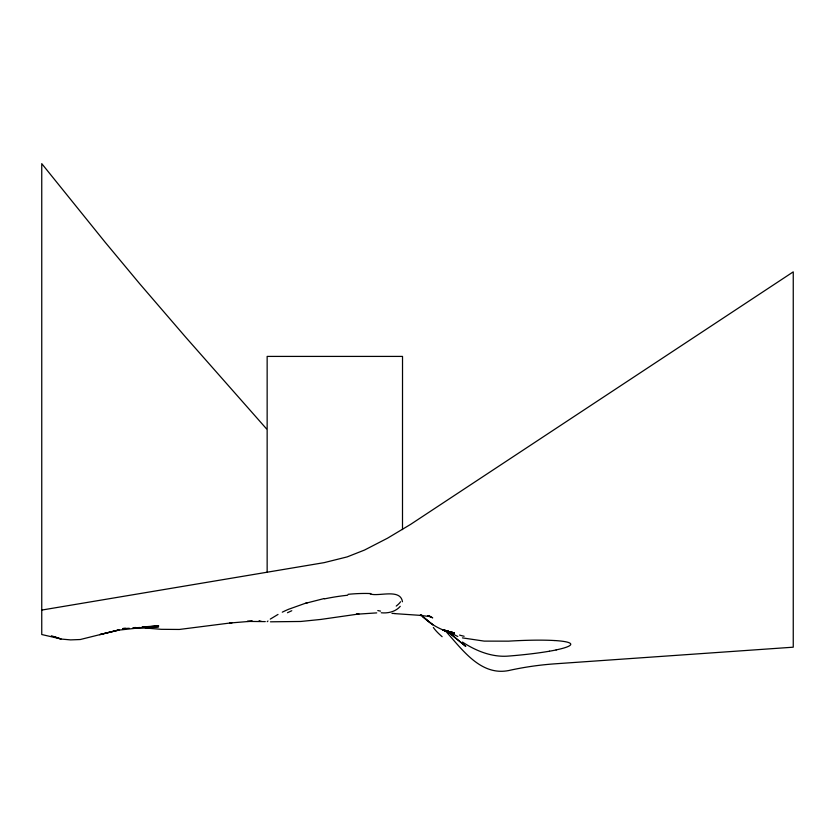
<?xml version="1.0" encoding="UTF-8"?>
<svg xmlns="http://www.w3.org/2000/svg" width="835" height="835" viewBox="0 0 835 835"><rect width="100%" height="100%" fill="white"/><g stroke="black" fill="none" stroke-linecap="round" stroke-linejoin="round"><path stroke-width="1.25" d="M267.148 572.09L267.148 356.409L402.522 356.409L402.501 529.609M402.46 601.764C400.476 588.362 379.215 596.712 370.239 594.019M267.983 621L267.21 621.699M400.257 606.335C395.675 611.711 388.045 613.485 381.24 612.775M270.258 619.121L278.013 614.435M324.126 598.559L304.838 603.475L288.43 609.341A74.252 19.268 -9.5 0 0 282.282 612.18M556.287 649.912L554.67 650.246A68.804 7.546 -4 0 1 549.472 651.206M41.75 610.072L324.126 562.644L347.183 556.893L364.467 550.077L387.523 538.199L410.58 524.401L793.25 271.866L793.25 647.188L554.67 663.846A314.805 314.805 0 0 0 508.567 670.568C480.198 676.131 461.755 648.743 445.159 630.592M122.881 628.494L125.438 628.296M133.099 627.701L135.646 627.503M142.034 627.012L158.629 625.739L119.05 630.101L99.647 634.631L119.05 629.872L80.243 639.527L70.62 639.892L60.997 639.036L53.774 636.625M122.881 628.588L129.268 628.264M133.099 628.066L158.629 626.772L142.545 627.346M265.279 621.605L247.202 621.407L252.368 621.167L229.615 623.035L232.078 622.753L179.358 629.454L161.218 629.319L138.84 627.482M376.731 612.89L356.399 614.236L358.946 613.976L320.807 619.434L300.798 621.47L270.446 621.814M391.991 613.422L394.527 613.474M554.67 640.549L552.666 640.435A67.228 7.369 -4 0 0 508.567 641.155L484.185 641.113L462.454 637.888M428.647 615.823L432.718 617.858L430.171 616.574L419.984 615.395L422.531 615.52L394.527 613.61M260.123 621.271L258.829 621.156L261.407 621.365M430.171 616.543L427.624 615.979L430.171 616.574L428.47 615.729M454.355 633.567L442.905 629.841L454.355 633.17C441.444 630.968 429.827 624.069 420.83 614.685M51.373 635.779L60.997 638.963L41.75 634.527L41.75 163.65L105.106 242.192L139.685 283.754L185.798 337.33L266.49 428.825M457.799 636.5L444.888 630.081M462.454 642.073C476.044 650.956 492.055 657.479 508.567 656.07A68.313 7.484 -4 0 0 549.461 651.206M449.835 633.389L446.422 630.853M446.882 630.905L465.794 646.415L446.882 630.874M324.397 598.904A66.299 19.184 -9.2 0 1 347.684 595.23M348.101 594.322A64.013 19.79 -9.3 0 1 370.897 593.57M400.581 601.764A74.545 22.535 -4.1 0 1 396.228 606.064M380.53 611.116A41.875 22.649 42.8 0 1 377.785 610.542M307.52 602.693A62.176 2.818 -16.3 0 1 305.568 603.235M287.49 612.733A73.543 9.916 -18.5 0 1 291.78 610.729M464.145 636.249A58.669 31.135 -12.8 0 1 459.542 635.08M554.732 640.539A68.063 7.463 -4 0 1 556.141 649.901M442.122 636.698A81.225 18.026 24.5 0 1 433.344 627.44M148.734 628.097L145.019 627.544L148.734 628.097M454.355 632.94L442.905 630.164L454.355 632.94M454.355 633.034L442.905 630.164L454.355 633.034M454.355 633.17L442.905 629.976L454.355 633.212M454.355 633.441L442.905 629.924L454.355 633.483M432.718 624.726L422.531 616.407L432.718 624.747"/></g></svg>
